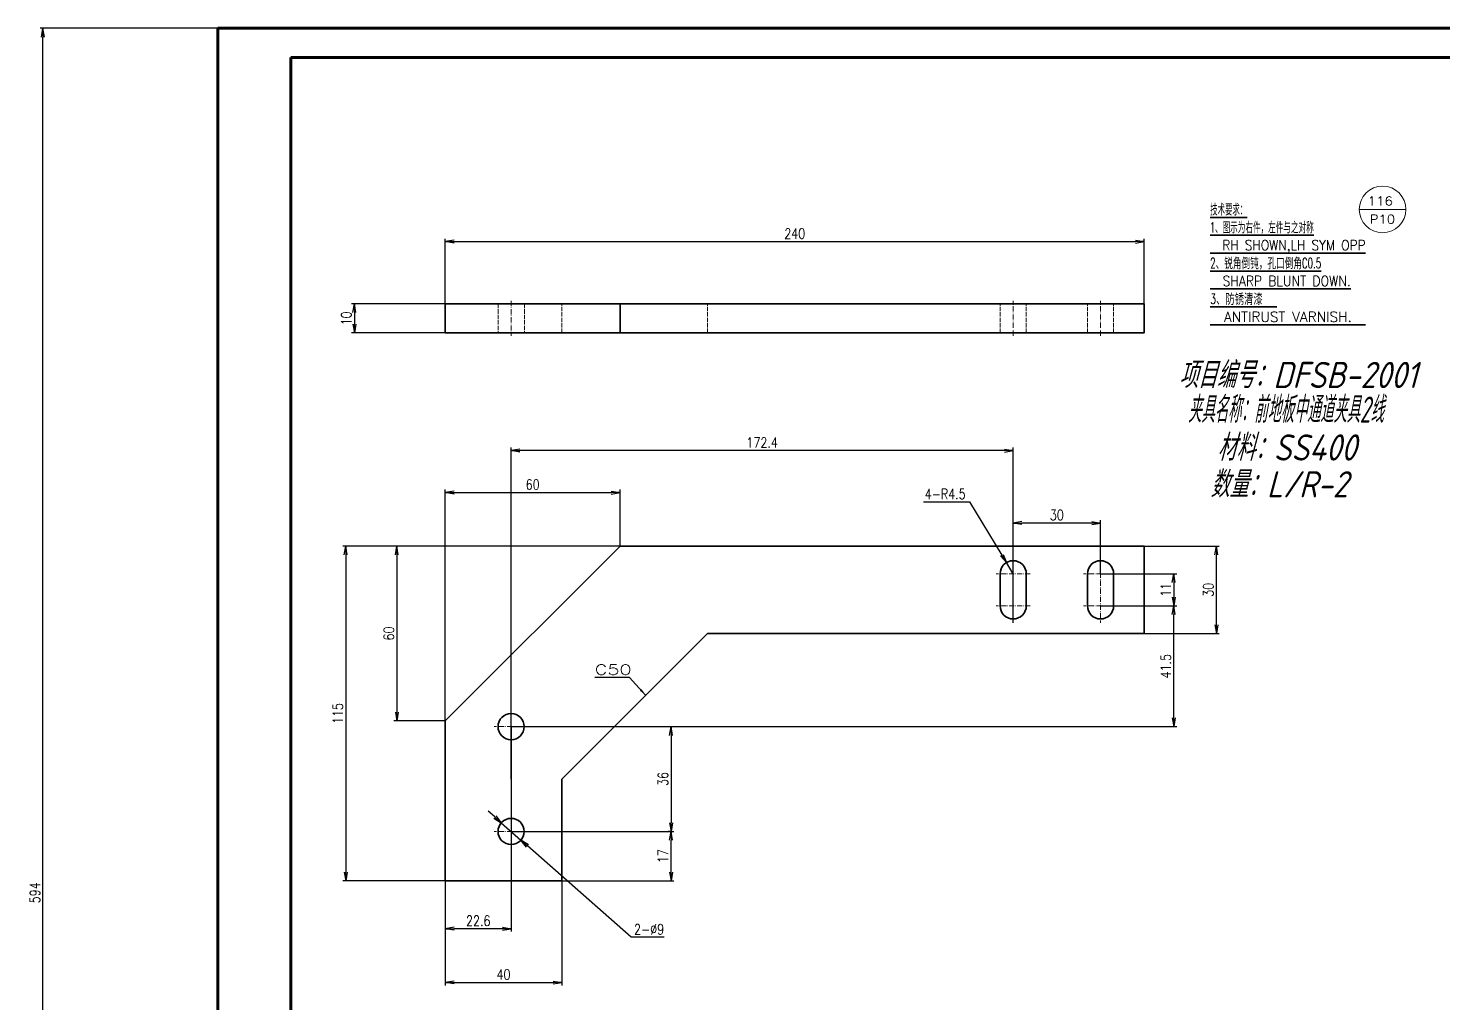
# Model space of a CAD drawing. Header units: millimetres. Extents: x 1333 to 104182, y -63211 to -5704.
# Drawn here: x 47616.3 to 48102, y -62952 to -62617.3 of the extents above; entities that cross this region are included whole.
import ezdxf
from ezdxf.enums import TextEntityAlignment as Align

# ---------------------------------------------------------------- set-up
doc = ezdxf.new("R2010")
doc.units = ezdxf.units.MM
doc.header["$LTSCALE"] = 0.5
doc.linetypes.add('DASHDOT', pattern=[18.5, 12, -3, 0.5, -3])
doc.linetypes.add('DASHED', pattern=[15, 12, -3])
for name, color, linetype in [('08', 1, 'Continuous'), ('11', 3, 'Continuous'), ('4虚线层', 2, 'DASHED')]:
    doc.layers.add(name, color=color, linetype=linetype)
doc.layers.add('材质&数量层', color=1, linetype='Continuous', lineweight=9)
doc.styles.add('GB', font='gbeitc.shx', dxfattribs={"bigfont": 'gbcbig.shx'})
doc.styles.add('KAI', font='simplex.shx', dxfattribs={"width": 0.8, "bigfont": 'extfont.shx'})
doc.styles.get("Standard").update_dxf_attribs({"font": 'simplex.shx'})
doc.styles.add('TH_GBDIM', font='romans.shx', dxfattribs={"width": 0.8, "bigfont": 'gbcbig.shx'})
doc.dimstyles.new('KAI', dxfattribs={"dimtxt": 3.5, "dimasz": 3, "dimexe": 1, "dimexo": 0, "dimgap": 1, "dimtad": 1, "dimtoh": 1, "dimdsep": 46, "dimtxsty": 'KAI', "dimblk1": 'OPEN', "dimblk2": 'OPEN', "dimsah": 1, "dimcen": 0, "dimclrd": 7, "dimclre": 7, "dimclrt": 140, "dimazin": 2, "dimtfac": 0.7, "dimtix": 1, "dimtmove": 0, "dimatfit": 3, "dimldrblk": 'OPEN', "dimfxl": 0, "dimtvp": 1, "dimtolj": 2, "dimarcsym": 0})
doc.dimstyles.new('TH_GBDIM', dxfattribs={"dimtxt": 3.5, "dimasz": 2.5, "dimexe": 2, "dimexo": 0, "dimgap": 1.5, "dimtad": 1, "dimdec": 1, "dimzin": 0, "dimdsep": 46, "dimtxsty": 'TH_GBDIM', "dimcen": 2.5, "dimclrd": 130, "dimclre": 130, "dimclrt": 3, "dimadec": 0, "dimazin": 0, "dimtfac": 0.714286, "dimtdec": 1, "dimtmove": 0, "dimatfit": 3, "dimfxl": 0, "dimtzin": 0, "dimlwd": -1, "dimlwe": -1, "dimarcsym": 0})

# ---------------------------------------------------------------- blocks, each defined once
blk = doc.blocks.new('_Open')
at = {"color": 0, "linetype": 'ByBlock', "lineweight": -2}
for p, q in [((-1, 0.17), (0, 0)), ((-1, -0.17), (0, 0)), ((0, 0), (-1, 0))]:
    blk.add_line(p, q, dxfattribs=at)
blk = doc.blocks.new('*D54')
at = {"layer": '08', "color": 7, "lineweight": -2, "transparency": 16777216}
for p, q in [((47999.5, -62795.19), (48025.28, -62795.19)), ((48024.28, -62822.19), (48024.28, -62798.19)), ((47999.5, -62825.19), (48025.28, -62825.19))]:
    blk.add_line(p, q, dxfattribs=at)
at = {"layer": 'Defpoints', "color": 0, "linetype": 'ByBlock', "transparency": 16777216}
for p in [(47999.5, -62795.19), (48024.28, -62795.19), (47999.5, -62825.19)]:
    blk.add_point(p, dxfattribs=at)
at = {"layer": '08', "color": 7, "linetype": 'ByBlock', "lineweight": -2, "transparency": 16777216, "xscale": 3, "yscale": 3, "zscale": 3}
for p, rotation in [((48024.28, -62795.19), 90), ((48024.28, -62825.19), 270)]:
    blk.add_blockref('_Open', p, dxfattribs=dict(at, rotation=rotation))
at = {"layer": '08', "color": 140, "linetype": 'ByBlock', "transparency": 16777216, "insert": (48021.53, -62810.19), "char_height": 3.5, "attachment_point": 5, "rotation": 90, "style": 'KAI'}
blk.add_mtext('\\A2;30', dxfattribs=at)
blk = doc.blocks.new('*D55')
at = {"layer": '08', "color": 7, "lineweight": -2, "transparency": 16777216}
for p, q in [((47759.5, -62910.18), (47759.5, -62946.08)), ((47799.5, -62910.18), (47799.5, -62946.08)), ((47762.5, -62945.08), (47796.5, -62945.08))]:
    blk.add_line(p, q, dxfattribs=at)
at = {"layer": 'Defpoints', "color": 0, "linetype": 'ByBlock', "transparency": 16777216}
for p in [(47759.5, -62910.18), (47799.5, -62910.18), (47799.5, -62945.08)]:
    blk.add_point(p, dxfattribs=at)
at = {"layer": '08', "color": 7, "linetype": 'ByBlock', "lineweight": -2, "transparency": 16777216, "xscale": 3, "yscale": 3, "zscale": 3, "rotation": 180}
blk.add_blockref('_Open', (47759.5, -62945.08), dxfattribs=at)
at = {"layer": '08', "color": 7, "linetype": 'ByBlock', "lineweight": -2, "transparency": 16777216, "xscale": 3, "yscale": 3, "zscale": 3}
blk.add_blockref('_Open', (47799.5, -62945.08), dxfattribs=at)
at = {"layer": '08', "color": 140, "linetype": 'ByBlock', "transparency": 16777216, "insert": (47779.5, -62942.33), "char_height": 3.5, "attachment_point": 5, "style": 'KAI'}
blk.add_mtext('\\A2;40', dxfattribs=at)
blk = doc.blocks.new('*D56')
at = {"layer": '08', "color": 7, "lineweight": -2, "transparency": 16777216}
for p, q in [((47819.5, -62795.19), (47741.85, -62795.19)), ((47742.85, -62798.19), (47742.85, -62852.19)), ((47759.5, -62855.19), (47741.85, -62855.19))]:
    blk.add_line(p, q, dxfattribs=at)
at = {"layer": 'Defpoints', "color": 0, "linetype": 'ByBlock', "transparency": 16777216}
for p in [(47819.5, -62795.19), (47742.85, -62855.19), (47759.5, -62855.19)]:
    blk.add_point(p, dxfattribs=at)
at = {"layer": '08', "color": 7, "linetype": 'ByBlock', "lineweight": -2, "transparency": 16777216, "xscale": 3, "yscale": 3, "zscale": 3}
for p, rotation in [((47742.85, -62795.19), 90), ((47742.85, -62855.19), 270)]:
    blk.add_blockref('_Open', p, dxfattribs=dict(at, rotation=rotation))
at = {"layer": '08', "color": 140, "linetype": 'ByBlock', "transparency": 16777216, "insert": (47740.1, -62825.19), "char_height": 3.5, "attachment_point": 5, "rotation": 90, "style": 'KAI'}
blk.add_mtext('\\A2;60', dxfattribs=at)
blk = doc.blocks.new('*D57')
at = {"layer": '08', "color": 7, "lineweight": -2, "transparency": 16777216}
for p, q in [((47819.5, -62795.19), (47724.33, -62795.19)), ((47725.33, -62798.19), (47725.33, -62907.18)), ((47759.5, -62910.18), (47724.33, -62910.18))]:
    blk.add_line(p, q, dxfattribs=at)
at = {"layer": 'Defpoints', "color": 0, "linetype": 'ByBlock', "transparency": 16777216}
for p in [(47819.5, -62795.19), (47725.33, -62910.18), (47759.5, -62910.18)]:
    blk.add_point(p, dxfattribs=at)
at = {"layer": '08', "color": 7, "linetype": 'ByBlock', "lineweight": -2, "transparency": 16777216, "xscale": 3, "yscale": 3, "zscale": 3}
for p, rotation in [((47725.33, -62795.19), 90), ((47725.33, -62910.18), 270)]:
    blk.add_blockref('_Open', p, dxfattribs=dict(at, rotation=rotation))
at = {"layer": '08', "color": 140, "linetype": 'ByBlock', "transparency": 16777216, "insert": (47722.58, -62852.69), "char_height": 3.5, "attachment_point": 5, "rotation": 90, "style": 'KAI'}
blk.add_mtext('\\A2;115', dxfattribs=at)
blk = doc.blocks.new('*D58')
at = {"layer": '08', "color": 7, "lineweight": -2, "transparency": 16777216}
for p, q in [((47984.5, -62804.69), (48010.66, -62804.69)), ((48009.66, -62807.69), (48009.66, -62812.69)), ((47984.5, -62815.69), (48010.66, -62815.69))]:
    blk.add_line(p, q, dxfattribs=at)
at = {"layer": 'Defpoints', "color": 0, "linetype": 'ByBlock', "transparency": 16777216}
for p in [(47984.5, -62804.69), (47984.5, -62815.69), (48009.66, -62815.69)]:
    blk.add_point(p, dxfattribs=at)
at = {"layer": '08', "color": 7, "linetype": 'ByBlock', "lineweight": -2, "transparency": 16777216, "xscale": 3, "yscale": 3, "zscale": 3}
for p, rotation in [((48009.66, -62804.69), 90), ((48009.66, -62815.69), 270)]:
    blk.add_blockref('_Open', p, dxfattribs=dict(at, rotation=rotation))
at = {"layer": '08', "color": 140, "linetype": 'ByBlock', "transparency": 16777216, "insert": (48006.91, -62810.19), "char_height": 3.5, "attachment_point": 5, "rotation": 90, "style": 'KAI'}
blk.add_mtext('\\A2;11', dxfattribs=at)
blk = doc.blocks.new('*D59')
at = {"layer": '08', "color": 7, "lineweight": -2, "transparency": 16777216}
for p, q in [((48002.67, -62815.69), (48010.66, -62815.69)), ((48009.66, -62854.18), (48009.66, -62818.69)), ((47782.16, -62857.18), (48010.66, -62857.18))]:
    blk.add_line(p, q, dxfattribs=at)
at = {"layer": 'Defpoints', "color": 0, "linetype": 'ByBlock', "transparency": 16777216}
for p in [(48002.67, -62815.69), (48009.66, -62815.69), (47782.16, -62857.18)]:
    blk.add_point(p, dxfattribs=at)
at = {"layer": '08', "color": 7, "linetype": 'ByBlock', "lineweight": -2, "transparency": 16777216, "xscale": 3, "yscale": 3, "zscale": 3}
for p, rotation in [((48009.66, -62815.69), 90), ((48009.66, -62857.18), 270)]:
    blk.add_blockref('_Open', p, dxfattribs=dict(at, rotation=rotation))
at = {"layer": '08', "color": 140, "linetype": 'ByBlock', "transparency": 16777216, "insert": (48006.91, -62836.44), "char_height": 3.5, "attachment_point": 5, "rotation": 90, "style": 'KAI'}
blk.add_mtext('\\A2;41.5', dxfattribs=at)
blk = doc.blocks.new('*D60')
at = {"layer": '08', "color": 7, "lineweight": -2, "transparency": 16777216}
for p, q in [((47954.5, -62804.69), (47954.5, -62786.24)), ((47981.5, -62787.24), (47957.5, -62787.24)), ((47984.5, -62804.69), (47984.5, -62786.24))]:
    blk.add_line(p, q, dxfattribs=at)
at = {"layer": 'Defpoints', "color": 0, "linetype": 'ByBlock', "transparency": 16777216}
for p in [(47954.5, -62787.24), (47954.5, -62804.69), (47984.5, -62804.69)]:
    blk.add_point(p, dxfattribs=at)
at = {"layer": '08', "color": 7, "linetype": 'ByBlock', "lineweight": -2, "transparency": 16777216, "xscale": 3, "yscale": 3, "zscale": 3, "rotation": 180}
blk.add_blockref('_Open', (47954.5, -62787.24), dxfattribs=at)
at = {"layer": '08', "color": 7, "linetype": 'ByBlock', "lineweight": -2, "transparency": 16777216, "xscale": 3, "yscale": 3, "zscale": 3}
blk.add_blockref('_Open', (47984.5, -62787.24), dxfattribs=at)
at = {"layer": '08', "color": 140, "linetype": 'ByBlock', "transparency": 16777216, "insert": (47969.5, -62784.49), "char_height": 3.5, "attachment_point": 5, "style": 'KAI'}
blk.add_mtext('\\A2;30', dxfattribs=at)
blk = doc.blocks.new('*D61')
at = {"layer": '08', "color": 7, "lineweight": -2, "transparency": 16777216}
for p, q in [((47782.16, -62857.18), (47838.02, -62857.18)), ((47837.02, -62860.18), (47837.02, -62890.18)), ((47782.16, -62893.18), (47838.02, -62893.18))]:
    blk.add_line(p, q, dxfattribs=at)
at = {"layer": 'Defpoints', "color": 0, "linetype": 'ByBlock', "transparency": 16777216}
for p in [(47782.16, -62857.18), (47782.16, -62893.18), (47837.02, -62893.18)]:
    blk.add_point(p, dxfattribs=at)
at = {"layer": '08', "color": 7, "linetype": 'ByBlock', "lineweight": -2, "transparency": 16777216, "xscale": 3, "yscale": 3, "zscale": 3}
for p, rotation in [((47837.02, -62857.18), 90), ((47837.02, -62893.18), 270)]:
    blk.add_blockref('_Open', p, dxfattribs=dict(at, rotation=rotation))
at = {"layer": '08', "color": 140, "linetype": 'ByBlock', "transparency": 16777216, "insert": (47834.27, -62875.18), "char_height": 3.5, "attachment_point": 5, "rotation": 90, "style": 'KAI'}
blk.add_mtext('\\A2;36', dxfattribs=at)
blk = doc.blocks.new('*D62')
at = {"layer": '08', "color": 7, "lineweight": -2, "transparency": 16777216}
for p, q in [((47782.1, -62857.18), (47782.1, -62927.61)), ((47759.5, -62910.18), (47759.5, -62927.61)), ((47779.1, -62926.61), (47762.5, -62926.61))]:
    blk.add_line(p, q, dxfattribs=at)
at = {"layer": 'Defpoints', "color": 0, "linetype": 'ByBlock', "transparency": 16777216}
for p in [(47782.1, -62857.18), (47759.5, -62910.18), (47759.5, -62926.61)]:
    blk.add_point(p, dxfattribs=at)
at = {"layer": '08', "color": 7, "linetype": 'ByBlock', "lineweight": -2, "transparency": 16777216, "xscale": 3, "yscale": 3, "zscale": 3, "rotation": 180}
blk.add_blockref('_Open', (47759.5, -62926.61), dxfattribs=at)
at = {"layer": '08', "color": 7, "linetype": 'ByBlock', "lineweight": -2, "transparency": 16777216, "xscale": 3, "yscale": 3, "zscale": 3}
blk.add_blockref('_Open', (47782.1, -62926.61), dxfattribs=at)
at = {"layer": '08', "color": 140, "linetype": 'ByBlock', "transparency": 16777216, "insert": (47770.8, -62923.86), "char_height": 3.5, "attachment_point": 5, "style": 'KAI'}
blk.add_mtext('\\A2;22.6', dxfattribs=at)
blk = doc.blocks.new('*D63')
at = {"layer": '08', "color": 7, "lineweight": -2, "transparency": 16777216}
for p, q in [((47759.5, -62711.95), (47727.28, -62711.95)), ((47728.28, -62714.95), (47728.28, -62718.95)), ((47759.5, -62721.95), (47727.28, -62721.95))]:
    blk.add_line(p, q, dxfattribs=at)
at = {"layer": 'Defpoints', "color": 0, "linetype": 'ByBlock', "transparency": 16777216}
for p in [(47759.5, -62711.95), (47728.28, -62721.95), (47759.5, -62721.95)]:
    blk.add_point(p, dxfattribs=at)
at = {"layer": '08', "color": 7, "linetype": 'ByBlock', "lineweight": -2, "transparency": 16777216, "xscale": 3, "yscale": 3, "zscale": 3}
for p, rotation in [((47728.28, -62711.95), 90), ((47728.28, -62721.95), 270)]:
    blk.add_blockref('_Open', p, dxfattribs=dict(at, rotation=rotation))
at = {"layer": '08', "color": 140, "linetype": 'ByBlock', "transparency": 16777216, "insert": (47725.53, -62716.95), "char_height": 3.5, "attachment_point": 5, "rotation": 90, "style": 'KAI'}
blk.add_mtext('\\A2;10', dxfattribs=at)
blk = doc.blocks.new('*D70')
at = {"layer": '08', "color": 7, "lineweight": -2, "transparency": 16777216}
for p, q in [((47776.48, -62888.22), (47774.23, -62886.23)), ((47778.73, -62890.21), (47785.48, -62896.16)), ((47823.28, -62929.55), (47787.72, -62898.15)), ((47834.68, -62929.55), (47823.28, -62929.55))]:
    blk.add_line(p, q, dxfattribs=at)
at = {"layer": 'Defpoints', "color": 0, "linetype": 'ByBlock', "transparency": 16777216}
for p in [(47778.73, -62890.21), (47785.48, -62896.16)]:
    blk.add_point(p, dxfattribs=at)
at = {"layer": '08', "color": 7, "linetype": 'ByBlock', "lineweight": -2, "transparency": 16777216, "xscale": 3, "yscale": 3, "zscale": 3}
for p, rotation in [((47778.73, -62890.21), 318.5541016749284), ((47785.48, -62896.16), 138.5541016749284)]:
    blk.add_blockref('_Open', p, dxfattribs=dict(at, rotation=rotation))
at = {"layer": '08', "color": 140, "linetype": 'ByBlock', "transparency": 16777216, "insert": (47829.48, -62926.8), "char_height": 3.5, "attachment_point": 5, "style": 'KAI'}
blk.add_mtext('\\A2;2-%%C9', dxfattribs=at)
blk = doc.blocks.new('*D71')
at = {"layer": '08', "color": 7, "lineweight": -2, "transparency": 16777216}
for p, q in [((47923.75, -62780.01), (47939.55, -62780.01)), ((47939.55, -62780.01), (47950.62, -62798.27)), ((47954.5, -62804.69), (47952.17, -62800.84))]:
    blk.add_line(p, q, dxfattribs=at)
at = {"layer": 'Defpoints', "color": 0, "linetype": 'ByBlock', "transparency": 16777216}
for p in [(47952.17, -62800.84), (47954.5, -62804.69)]:
    blk.add_point(p, dxfattribs=at)
at = {"layer": '08', "color": 7, "linetype": 'ByBlock', "lineweight": -2, "transparency": 16777216, "xscale": 3, "yscale": 3, "zscale": 3, "rotation": 301.2129398997803}
blk.add_blockref('_Open', (47952.17, -62800.84), dxfattribs=at)
at = {"layer": '08', "color": 140, "linetype": 'ByBlock', "transparency": 16777216, "insert": (47931.15, -62777.26), "char_height": 3.5, "attachment_point": 5, "style": 'KAI'}
blk.add_mtext('\\A2;4-R4.5', dxfattribs=at)
blk = doc.blocks.new('*D73')
at = {"layer": '08', "color": 7, "lineweight": -2, "transparency": 16777216}
for p, q in [((47759.5, -62711.95), (47759.5, -62689.56)), ((47999.5, -62711.95), (47999.5, -62689.56)), ((47762.5, -62690.56), (47996.5, -62690.56))]:
    blk.add_line(p, q, dxfattribs=at)
at = {"layer": 'Defpoints', "color": 0, "linetype": 'ByBlock', "transparency": 16777216}
for p in [(47999.5, -62690.56), (47759.5, -62711.95), (47999.5, -62711.95)]:
    blk.add_point(p, dxfattribs=at)
at = {"layer": '08', "color": 7, "linetype": 'ByBlock', "lineweight": -2, "transparency": 16777216, "xscale": 3, "yscale": 3, "zscale": 3, "rotation": 180}
blk.add_blockref('_Open', (47759.5, -62690.56), dxfattribs=at)
at = {"layer": '08', "color": 7, "linetype": 'ByBlock', "lineweight": -2, "transparency": 16777216, "xscale": 3, "yscale": 3, "zscale": 3}
blk.add_blockref('_Open', (47999.5, -62690.56), dxfattribs=at)
at = {"layer": '08', "color": 140, "linetype": 'ByBlock', "transparency": 16777216, "insert": (47879.5, -62687.81), "char_height": 3.5, "attachment_point": 5, "style": 'KAI'}
blk.add_mtext('\\A2;240', dxfattribs=at)
blk = doc.blocks.new('*D74')
at = {"layer": '08', "color": 7, "lineweight": -2, "transparency": 16777216}
for p, q in [((47681.4, -62617.28), (47620.34, -62617.28)), ((47621.34, -63208.28), (47621.34, -62620.28)), ((47681.4, -63211.28), (47620.34, -63211.28))]:
    blk.add_line(p, q, dxfattribs=at)
at = {"layer": 'Defpoints', "color": 0, "linetype": 'ByBlock', "transparency": 16777216}
for p in [(47621.34, -62617.28), (47681.4, -62617.28), (47681.4, -63211.28)]:
    blk.add_point(p, dxfattribs=at)
at = {"layer": '08', "color": 7, "linetype": 'ByBlock', "lineweight": -2, "transparency": 16777216, "xscale": 3, "yscale": 3, "zscale": 3}
for p, rotation in [((47621.34, -62617.28), 90), ((47621.34, -63211.28), 270)]:
    blk.add_blockref('_Open', p, dxfattribs=dict(at, rotation=rotation))
at = {"layer": '08', "color": 140, "linetype": 'ByBlock', "transparency": 16777216, "insert": (47618.59, -62914.28), "char_height": 3.5, "attachment_point": 5, "rotation": 90, "style": 'KAI'}
blk.add_mtext('\\A2;594', dxfattribs=at)
blk = doc.blocks.new('*D75')
at = {"layer": '08', "color": 7, "lineweight": -2, "transparency": 16777216}
for p, q in [((47759.5, -62855.19), (47759.5, -62775.77)), ((47762.5, -62776.77), (47816.5, -62776.77)), ((47819.5, -62795.19), (47819.5, -62775.77))]:
    blk.add_line(p, q, dxfattribs=at)
at = {"layer": 'Defpoints', "color": 0, "linetype": 'ByBlock', "transparency": 16777216}
for p in [(47819.5, -62776.77), (47819.5, -62795.19), (47759.5, -62855.19)]:
    blk.add_point(p, dxfattribs=at)
at = {"layer": '08', "color": 7, "linetype": 'ByBlock', "lineweight": -2, "transparency": 16777216, "xscale": 3, "yscale": 3, "zscale": 3, "rotation": 180}
blk.add_blockref('_Open', (47759.5, -62776.77), dxfattribs=at)
at = {"layer": '08', "color": 7, "linetype": 'ByBlock', "lineweight": -2, "transparency": 16777216, "xscale": 3, "yscale": 3, "zscale": 3}
blk.add_blockref('_Open', (47819.5, -62776.77), dxfattribs=at)
at = {"layer": '08', "color": 140, "linetype": 'ByBlock', "transparency": 16777216, "insert": (47789.5, -62774.02), "char_height": 3.5, "attachment_point": 5, "style": 'KAI'}
blk.add_mtext('\\A2;60', dxfattribs=at)
blk = doc.blocks.new('*D76')
at = {"layer": '08', "color": 7, "lineweight": -2, "transparency": 16777216}
for p, q in [((47782.1, -62875.25), (47782.1, -62761.34)), ((47951.5, -62762.34), (47785.1, -62762.34)), ((47954.5, -62821.54), (47954.5, -62761.34))]:
    blk.add_line(p, q, dxfattribs=at)
at = {"layer": 'Defpoints', "color": 0, "linetype": 'ByBlock', "transparency": 16777216}
for p in [(47782.1, -62762.34), (47954.5, -62821.54), (47782.1, -62875.25)]:
    blk.add_point(p, dxfattribs=at)
at = {"layer": '08', "color": 7, "linetype": 'ByBlock', "lineweight": -2, "transparency": 16777216, "xscale": 3, "yscale": 3, "zscale": 3, "rotation": 180}
blk.add_blockref('_Open', (47782.1, -62762.34), dxfattribs=at)
at = {"layer": '08', "color": 7, "linetype": 'ByBlock', "lineweight": -2, "transparency": 16777216, "xscale": 3, "yscale": 3, "zscale": 3}
blk.add_blockref('_Open', (47954.5, -62762.34), dxfattribs=at)
at = {"layer": '08', "color": 140, "linetype": 'ByBlock', "transparency": 16777216, "insert": (47868.3, -62759.59), "char_height": 3.5, "attachment_point": 5, "style": 'KAI'}
blk.add_mtext('\\A2;172.4', dxfattribs=at)
blk = doc.blocks.new('*D77')
at = {"layer": '08', "color": 7, "lineweight": -2, "transparency": 16777216}
for p, q in [((47837.02, -62893.18), (47836.02, -62893.18)), ((47837.02, -62907.18), (47837.02, -62896.18)), ((47799.5, -62910.18), (47838.02, -62910.18))]:
    blk.add_line(p, q, dxfattribs=at)
at = {"layer": 'Defpoints', "color": 0, "linetype": 'ByBlock', "transparency": 16777216}
for p in [(47837.02, -62893.18), (47837.02, -62893.18), (47799.5, -62910.18)]:
    blk.add_point(p, dxfattribs=at)
at = {"layer": '08', "color": 7, "linetype": 'ByBlock', "lineweight": -2, "transparency": 16777216, "xscale": 3, "yscale": 3, "zscale": 3}
for p, rotation in [((47837.02, -62893.18), 90), ((47837.02, -62910.18), 270)]:
    blk.add_blockref('_Open', p, dxfattribs=dict(at, rotation=rotation))
at = {"layer": '08', "color": 140, "linetype": 'ByBlock', "transparency": 16777216, "insert": (47834.27, -62901.68), "char_height": 3.5, "attachment_point": 5, "rotation": 90, "style": 'KAI'}
blk.add_mtext('\\A2;17', dxfattribs=at)

msp = doc.modelspace()

# ---------------------------------------------------------------- linework, layer by layer
at = {"color": 7, "lineweight": 70}
for p, q in [((47681.405, -63211.278), (47681.405, -62617.278)), ((47681.405, -62617.278), (48522.405, -62617.278)), ((47706.405, -63201.278), (47706.405, -62627.278)), ((47706.405, -62627.278), (48512.405, -62627.278))]:
    msp.add_line(p, q, dxfattribs=at)
at = {"color": 7, "lineweight": 13, "ltscale": 0.4}
msp.add_line((48073.363, -62679.516), (48089.363, -62679.516), dxfattribs=at)
at = {"color": 3, "lineweight": 35, "ltscale": 0.31754}
msp.add_line((48022.162, -62682.227), (48034.863, -62682.227), dxfattribs=at)
at = {"color": 3, "lineweight": 35}
for p, q in [((48022.162, -62688.38), (48057.726, -62688.38)), ((48022.162, -62694.533), (48075.509, -62694.533)), ((48022.162, -62700.686), (48060.267, -62700.686)), ((48022.162, -62706.84), (48070.428, -62706.84)), ((48022.162, -62712.993), (48045.025, -62712.993)), ((48022.162, -62719.146), (48075.509, -62719.146))]:
    msp.add_line(p, q, dxfattribs=at)
at = {"color": 7, "lineweight": 35}
for p, q in [((47819.502, -62711.946), (47759.502, -62711.946)), ((47819.502, -62711.946), (47999.502, -62711.946)), ((47819.502, -62721.946), (47759.502, -62721.946)), ((47819.502, -62721.946), (47999.502, -62721.946)), ((47819.502, -62795.186), (47759.502, -62855.186)), ((47819.502, -62795.186), (47999.502, -62795.186)), ((47999.502, -62825.186), (47999.502, -62795.186)), ((47799.502, -62875.186), (47849.502, -62825.186)), ((47849.502, -62825.186), (47999.502, -62825.186)), ((47759.502, -62855.186), (47759.502, -62910.185)), ((47799.502, -62875.186), (47799.502, -62910.185)), ((47799.502, -62910.185), (47759.502, -62910.185))]:
    msp.add_line(p, q, dxfattribs=at)
at = {"color": 7, "lineweight": 35, "ltscale": 0.25}
for p, q in [((47759.502, -62721.946), (47759.502, -62711.946)), ((47819.502, -62721.946), (47819.502, -62711.946)), ((47999.502, -62721.946), (47999.502, -62711.946))]:
    msp.add_line(p, q, dxfattribs=at)
at = {"color": 2, "linetype": 'DASHED', "lineweight": 13, "ltscale": 0.25}
for p, q in [((47777.663, -62711.946), (47777.663, -62721.946)), ((47777.663, -62711.946), (47777.663, -62721.946)), ((47786.663, -62711.946), (47786.663, -62721.946)), ((47786.663, -62711.946), (47786.663, -62721.946)), ((47799.502, -62721.946), (47799.502, -62711.946)), ((47849.502, -62721.946), (47849.502, -62711.946)), ((47950.002, -62721.946), (47950.002, -62711.946)), ((47959.002, -62721.946), (47959.002, -62711.946)), ((47980.002, -62721.946), (47980.002, -62711.946)), ((47989.002, -62721.946), (47989.002, -62711.946))]:
    msp.add_line(p, q, dxfattribs=at)
at = {"color": 1, "linetype": 'DASHDOT', "lineweight": 13, "ltscale": 0.300015}
msp.add_line((47782.163, -62710.946), (47782.163, -62722.947), dxfattribs=at)
at = {"color": 1, "linetype": 'DASHDOT', "lineweight": 13, "ltscale": 0.3}
for p, q in [((47954.502, -62722.946), (47954.502, -62710.946)), ((47984.502, -62722.946), (47984.502, -62710.946))]:
    msp.add_line(p, q, dxfattribs=at)
at = {"color": 1, "linetype": 'DASHDOT', "lineweight": 13, "ltscale": 0.2925}
for p, q in [((47954.502, -62798.836), (47954.502, -62810.536)), ((47984.502, -62798.836), (47984.502, -62810.536)), ((47960.352, -62804.686), (47948.652, -62804.686)), ((47990.352, -62804.686), (47978.652, -62804.686)), ((47954.502, -62809.836), (47954.502, -62821.536)), ((47984.502, -62809.836), (47984.502, -62821.536)), ((47960.352, -62815.686), (47948.652, -62815.686)), ((47990.352, -62815.686), (47978.652, -62815.686)), ((47782.103, -62851.335), (47782.103, -62863.035)), ((47787.953, -62857.185), (47776.253, -62857.185)), ((47782.103, -62887.335), (47782.103, -62899.035)), ((47787.953, -62893.185), (47776.253, -62893.185))]:
    msp.add_line(p, q, dxfattribs=at)
at = {"color": 7, "lineweight": 35, "ltscale": 0.275}
for p, q in [((47950.002, -62804.686), (47950.002, -62815.686)), ((47959.002, -62815.686), (47959.002, -62804.686)), ((47980.002, -62804.686), (47980.002, -62815.686)), ((47989.002, -62815.686), (47989.002, -62804.686))]:
    msp.add_line(p, q, dxfattribs=at)
at = {"color": 7, "lineweight": 13}
msp.add_circle((48081.363, -62679.516), 8, dxfattribs=at)
at = {"color": 7, "lineweight": 35}
for centre in [(47782.103, -62857.185), (47782.103, -62893.185)]:
    msp.add_circle(centre, 4.5, dxfattribs=at)
for centre, start, end in [((47954.502, -62804.686), 0, 180), ((47984.502, -62804.686), 0, 180), ((47954.502, -62815.686), 180, 0), ((47984.502, -62815.686), 180, 0)]:
    msp.add_arc(centre, 4.5, start, end, dxfattribs=at)
at = {"layer": '11'}
msp.add_lwpolyline([(47681.405, -62617.278), (48522.405, -62617.278), (48522.405, -63211.278), (47681.405, -63211.278)], close=True, dxfattribs=at)

# ---------------------------------------------------------------- texts
at = {"color": 7, "lineweight": 13}
for s, width, p, p2 in [('116', 1.35484, (48076.204, -62678.112), (48084.914, -62678.112)), ('P10', 1.195447, (48076.94, -62684.341), (48085.65, -62684.341))]:
    msp.add_text(s, height=3, dxfattribs=dict(at, width=width)).set_placement(p, p2, align=Align.FIT)
at = {"color": 3, "lineweight": 13}
for s, width, p, p2 in [('技术要求：', 0.918189, (48022.162, -62681.227), (48034.863, -62681.227)), ('1、图示为右件，左件与之对称', 0.878136, (48022.162, -62687.38), (48057.726, -62687.38)), ('  RH SHOWN,LH SYM OPP', 0.765743, (48022.162, -62693.533), (48075.509, -62693.533)), ('2、锐角倒钝，孔口倒角C0.5', 0.862751, (48022.162, -62699.686), (48060.267, -62699.686)), ('  SHARP BLUNT DOWN.', 0.776399, (48022.162, -62705.84), (48070.428, -62705.84)), ('3、防锈清漆   ', 0.821422, (48022.162, -62711.993), (48045.025, -62711.993)), ('  ANTIRUST VARNISH.  ', 0.81862, (48022.162, -62718.146), (48075.509, -62718.146)), ('C50', 1.38563, (47810.778, -62839.358), (47823.48, -62839.358))]:
    msp.add_text(s, height=3.5, dxfattribs=dict(at, width=width)).set_placement(p, p2, align=Align.FIT)
at = {"layer": '材质&数量层', "style": 'GB'}
for s, p in [('项目编号：DFSB-2001', (48052.334, -62735.873)), ('材料：SS400', (48048.436, -62760.813)), ('数量：L/R-2', (48045.792, -62773.477))]:
    msp.add_text(s, height=9, dxfattribs=at).set_placement(p, align=Align.MIDDLE)
at = {"layer": '材质&数量层', "style": 'GB', "width": 0.7}
msp.add_text('夹具名称：前地板中通道夹具2线', height=9, dxfattribs=at).set_placement((48048.101, -62747.785), align=Align.MIDDLE)

# ---------------------------------------------------------------- dimensions: what is measured, and where the dimension line sits
at = {"layer": '08', "color": 3, "linetype": 'ByBlock'}
for base, p1, p2, picture, middle in [((47621.343, -62617.278), (47681.405, -63211.278), (47681.405, -62617.278), '*D74', (47618.593, -62914.278)), ((47728.283, -62721.946), (47759.502, -62711.946), (47759.502, -62721.946), '*D63', (47725.533, -62716.946)), ((47725.333, -62910.185), (47819.502, -62795.186), (47759.502, -62910.185), '*D57', (47722.583, -62852.686)), ((47742.846, -62855.186), (47819.502, -62795.186), (47759.502, -62855.186), '*D56', (47740.096, -62825.186)), ((48024.279, -62795.186), (47999.502, -62825.186), (47999.502, -62795.186), '*D54', (48021.529, -62810.186)), ((48009.656, -62815.686), (47984.502, -62804.686), (47984.502, -62815.686), '*D58', (48006.906, -62810.186)), ((48009.656, -62815.686), (47782.163, -62857.185), (48002.671, -62815.686), '*D59', (48006.906, -62836.436)), ((47837.017, -62893.185), (47782.163, -62857.185), (47782.163, -62893.185), '*D61', (47834.267, -62875.185)), ((47837.017, -62893.185), (47799.502, -62910.185), (47837.017, -62893.185), '*D77', (47834.267, -62901.685))]:
    dim = msp.add_linear_dim(base=base, p1=p1, p2=p2, angle=90, dimstyle='KAI', override={"dimfxl": 0.18, "dimarcsym": 1}, dxfattribs=at)
    dim.commit()
    dim.dimension.update_dxf_attribs({"geometry": picture, "text_midpoint": middle})
for base, p1, p2, picture, middle in [((47999.502, -62690.56), (47759.502, -62711.946), (47999.502, -62711.946), '*D73', (47879.502, -62687.81)), ((47782.103, -62762.338), (47954.502, -62821.536), (47782.103, -62875.254), '*D76', (47868.302, -62759.588)), ((47819.502, -62776.769), (47759.502, -62855.186), (47819.502, -62795.186), '*D75', (47789.502, -62774.019)), ((47954.502, -62787.24), (47984.502, -62804.686), (47954.502, -62804.686), '*D60', (47969.502, -62784.49)), ((47759.502, -62926.607), (47782.103, -62857.185), (47759.502, -62910.185), '*D62', (47770.802, -62923.857)), ((47799.502, -62945.082), (47759.502, -62910.185), (47799.502, -62910.185), '*D55', (47779.502, -62942.332))]:
    dim = msp.add_linear_dim(base=base, p1=p1, p2=p2, dimstyle='KAI', override={"dimfxl": 0.18, "dimarcsym": 1}, dxfattribs=at)
    dim.commit()
    dim.dimension.update_dxf_attribs({"geometry": picture, "text_midpoint": middle})
dim = msp.add_radius_dim(center=(47954.502, -62804.686), mpoint=(47952.17, -62800.838), dimstyle='KAI', override={"dimgap": 1, "dimdec": 2, "dimzin": 8, "dimpost": '4-R<>', "dimtol": 0, "dimlim": 0, "dimtp": 0, "dimtm": 0, "dimtfac": 1, "dimfxl": 0.18, "dimarcsym": 1}, dxfattribs=at)
dim.commit()
dim.dimension.update_dxf_attribs({"geometry": '*D71', "text_midpoint": (47931.151, -62780.012), "dimtype": 164})
dim = msp.add_diameter_dim_2p(p1=(47778.729, -62890.206), p2=(47785.476, -62896.164), dimstyle='KAI', override={"dimgap": 1, "dimdec": 2, "dimzin": 8, "dimpost": '2-%%C<>', "dimtol": 0, "dimlim": 0, "dimtp": 0, "dimtm": 0, "dimtfac": 1, "dimfxl": 0.18, "dimarcsym": 1}, dxfattribs=at)
dim.commit()
dim.dimension.update_dxf_attribs({"geometry": '*D70', "text_midpoint": (47829.482, -62929.548), "dimtype": 163})

# ---------------------------------------------------------------- leaders
at = {"layer": '4虚线层', "color": 3, "linetype": 'ByBlock'}
msp.add_leader([(47828.285, -62846.404), (47822.777, -62840.28), (47810.807, -62840.28)], dimstyle='TH_GBDIM', override={"dimgap": 1.5, "dimtad": 0}, dxfattribs=at)

doc.saveas('drawing.dxf')
